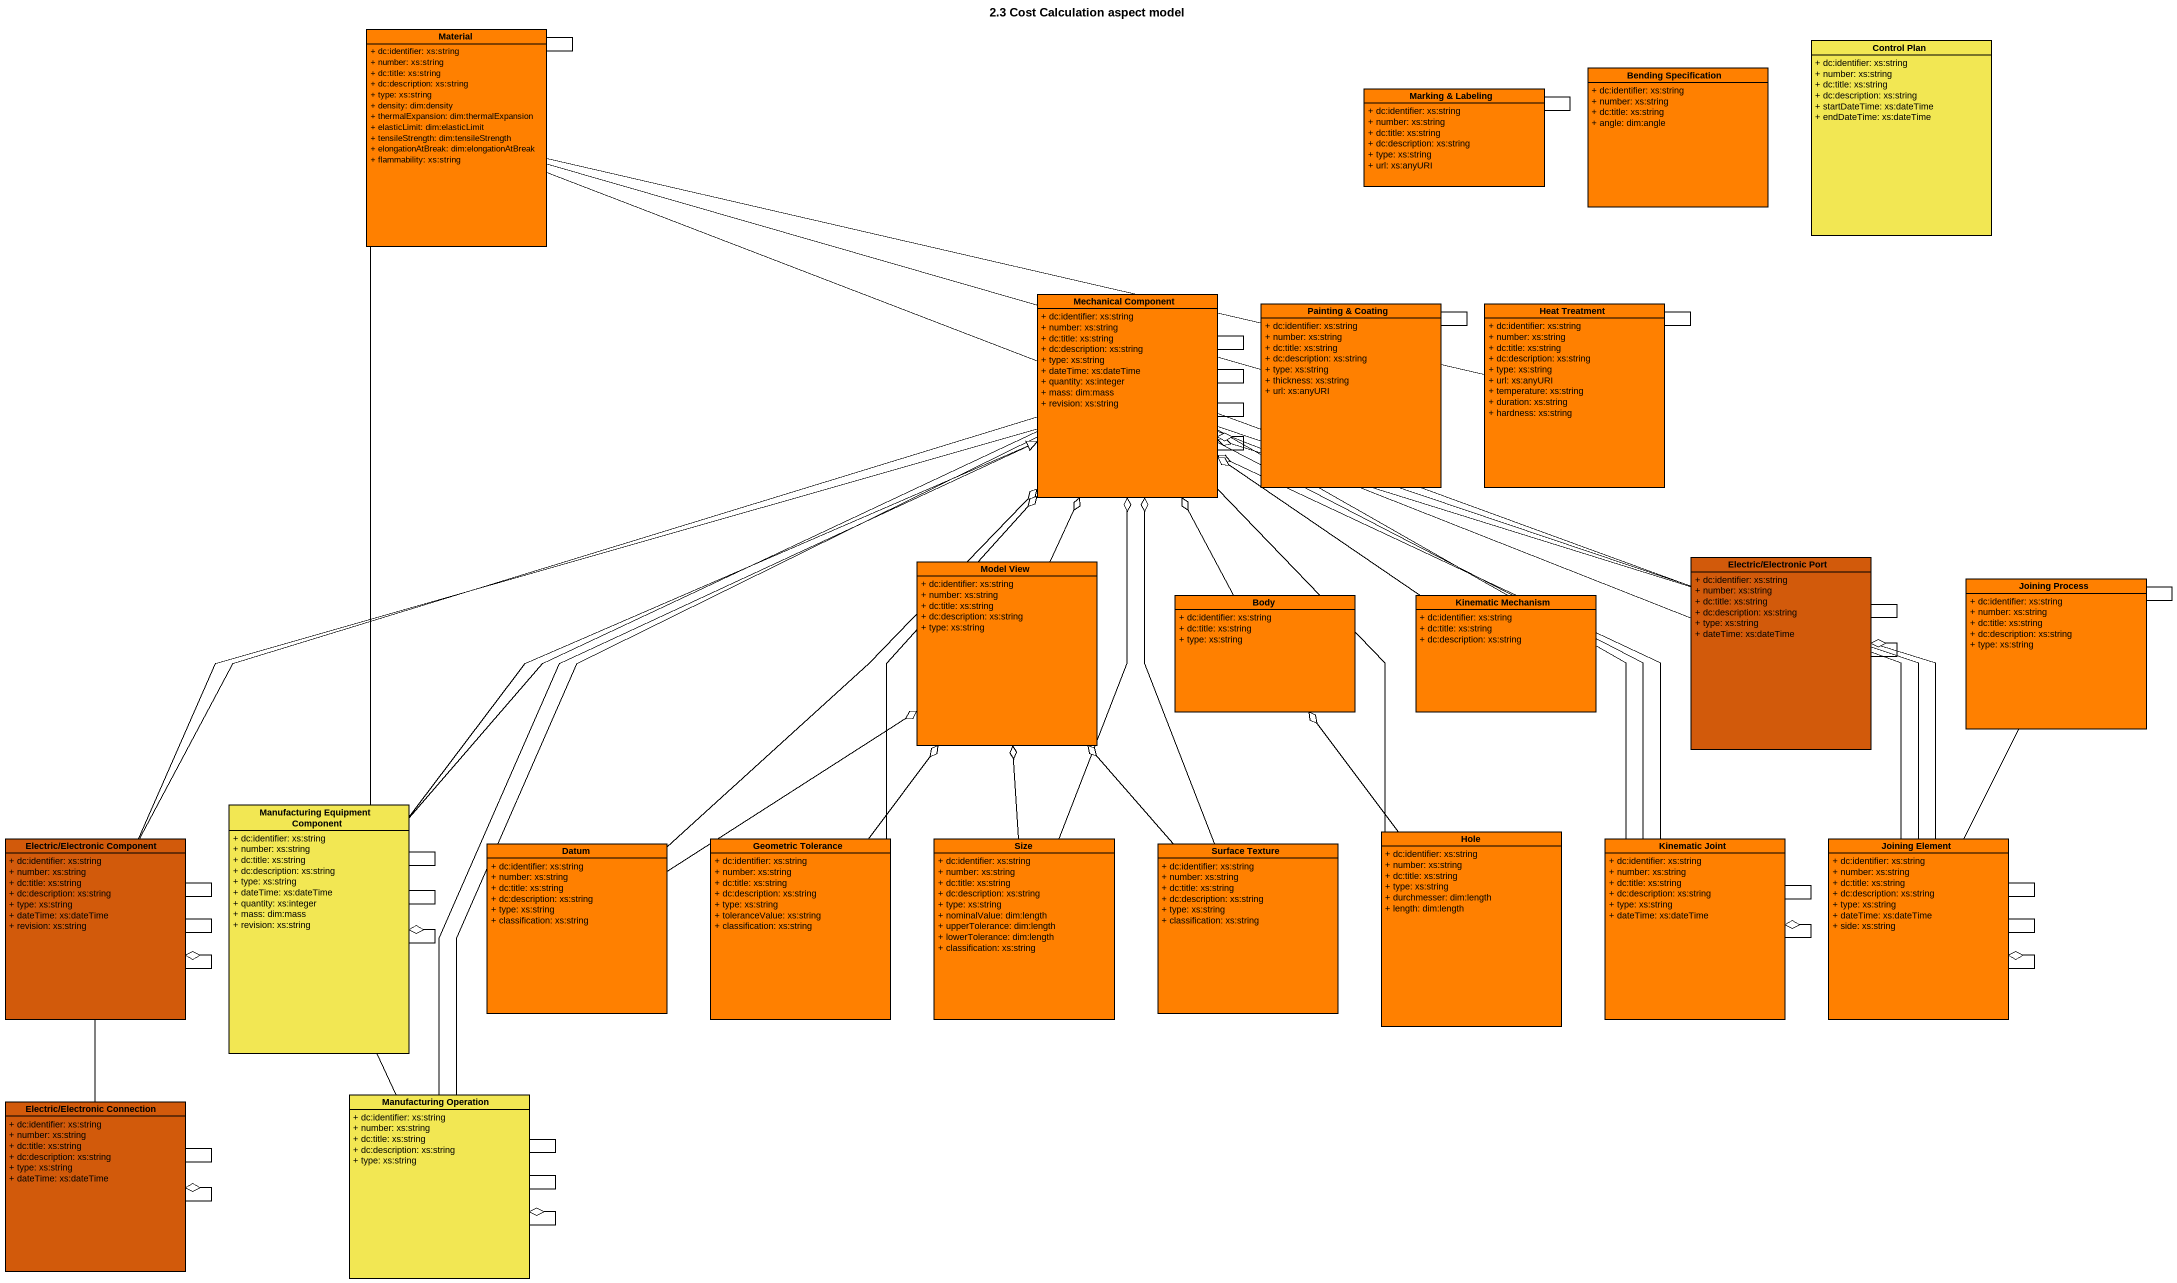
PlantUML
@startuml
title 2.3 Cost Calculation aspect model
hide circle
hide empty members
skinparam classAttributeIconSize 0
class Material #FF8000 {
  + dc:identifier: xs:string
  + number: xs:string
  + dc:title: xs:string
  + dc:description: xs:string
  + type: xs:string
  + density: dim:density
  + thermalExpansion: dim:thermalExpansion
  + elasticLimit: dim:elasticLimit
  + tensileStrength: dim:tensileStrength
  + elongationAtBreak: dim:elongationAtBreak
  + flammability: xs:string
}
class "Control Plan" as Control_Plan #F2E753 {
  + dc:identifier: xs:string
  + number: xs:string
  + dc:title: xs:string
  + dc:description: xs:string
  + startDateTime: xs:dateTime
  + endDateTime: xs:dateTime
}
class "Marking & Labeling" as Marking_Labeling #FF8000 {
  + dc:identifier: xs:string
  + number: xs:string
  + dc:title: xs:string
  + dc:description: xs:string
  + type: xs:string
  + url: xs:anyURI
}
class "Bending Specification" as Bending_Specification #FF8000 {
  + dc:identifier: xs:string
  + number: xs:string
  + dc:title: xs:string
  + angle: dim:angle
}
class "Mechanical Component" as Mechanical_Component #FF8000 {
  + dc:identifier: xs:string
  + number: xs:string
  + dc:title: xs:string
  + dc:description: xs:string
  + type: xs:string
  + dateTime: xs:dateTime
  + quantity: xs:integer
  + mass: dim:mass
  + revision: xs:string
}
class "Painting & Coating" as Painting_Coating #FF8000 {
  + dc:identifier: xs:string
  + number: xs:string
  + dc:title: xs:string
  + dc:description: xs:string
  + type: xs:string
  + thickness: xs:string
  + url: xs:anyURI
}
class "Heat Treatment" as Heat_Treatment #FF8000 {
  + dc:identifier: xs:string
  + number: xs:string
  + dc:title: xs:string
  + dc:description: xs:string
  + type: xs:string
  + url: xs:anyURI
  + temperature: xs:string
  + duration: xs:string
  + hardness: xs:string
}
class "Model View" as Model_View #FF8000 {
  + dc:identifier: xs:string
  + number: xs:string
  + dc:title: xs:string
  + dc:description: xs:string
  + type: xs:string
}
class "Electric/Electronic Port" as Electric_Electronic_Port #D25A0B {
  + dc:identifier: xs:string
  + number: xs:string
  + dc:title: xs:string
  + dc:description: xs:string
  + type: xs:string
  + dateTime: xs:dateTime
}
class Body #FF8000 {
  + dc:identifier: xs:string
  + dc:title: xs:string
  + type: xs:string
}
class "Kinematic Mechanism" as Kinematic_Mechanism #FF8000 {
  + dc:identifier: xs:string
  + dc:title: xs:string
  + dc:description: xs:string
}
class "Joining Process" as Joining_Process #FF8000 {
  + dc:identifier: xs:string
  + number: xs:string
  + dc:title: xs:string
  + dc:description: xs:string
  + type: xs:string
}
class "Electric/Electronic Component" as Electric_Electronic #D25A0B {
  + dc:identifier: xs:string
  + number: xs:string
  + dc:title: xs:string
  + dc:description: xs:string
  + type: xs:string
  + dateTime: xs:dateTime
  + revision: xs:string
}
class "Manufacturing Equipment Component" as Manufacturing_Equipment #F2E753 {
  + dc:identifier: xs:string
  + number: xs:string
  + dc:title: xs:string
  + dc:description: xs:string
  + type: xs:string
  + dateTime: xs:dateTime
  + quantity: xs:integer
  + mass: dim:mass
  + revision: xs:string
}
class "Geometric Tolerance" as Geometric_Tolerance #FF8000 {
  + dc:identifier: xs:string
  + number: xs:string
  + dc:title: xs:string
  + dc:description: xs:string
  + type: xs:string
  + toleranceValue: xs:string
  + classification: xs:string
}
class Size #FF8000 {
  + dc:identifier: xs:string
  + number: xs:string
  + dc:title: xs:string
  + dc:description: xs:string
  + type: xs:string
  + nominalValue: dim:length
  + upperTolerance: dim:length
  + lowerTolerance: dim:length
  + classification: xs:string
}
class Hole #FF8000 {
  + dc:identifier: xs:string
  + number: xs:string
  + dc:title: xs:string
  + type: xs:string
  + durchmesser: dim:length
  + length: dim:length
}
class "Kinematic Joint" as Kinematic_Joint #FF8000 {
  + dc:identifier: xs:string
  + number: xs:string
  + dc:title: xs:string
  + dc:description: xs:string
  + type: xs:string
  + dateTime: xs:dateTime
}
class "Joining Element" as Joining_Element #FF8000 {
  + dc:identifier: xs:string
  + number: xs:string
  + dc:title: xs:string
  + dc:description: xs:string
  + type: xs:string
  + dateTime: xs:dateTime
  + side: xs:string
}
class Datum #FF8000 {
  + dc:identifier: xs:string
  + number: xs:string
  + dc:title: xs:string
  + dc:description: xs:string
  + type: xs:string
  + classification: xs:string
}
class "Surface Texture" as Surface_Texture #FF8000 {
  + dc:identifier: xs:string
  + number: xs:string
  + dc:title: xs:string
  + dc:description: xs:string
  + type: xs:string
  + classification: xs:string
}
class "Electric/Electronic Connection" as Electric_Electronic_2 #D25A0B {
  + dc:identifier: xs:string
  + number: xs:string
  + dc:title: xs:string
  + dc:description: xs:string
  + type: xs:string
  + dateTime: xs:dateTime
}
class "Manufacturing Operation" as Manufacturing_Operation #F2E753 {
  + dc:identifier: xs:string
  + number: xs:string
  + dc:title: xs:string
  + dc:description: xs:string
  + type: xs:string
}
Material -- Material
Marking_Labeling -- Marking_Labeling
Mechanical_Component -left- Material
Mechanical_Component -- Mechanical_Component
Mechanical_Component -- Mechanical_Component
Mechanical_Component -- Mechanical_Component
Mechanical_Component --o Mechanical_Component
Painting_Coating -left- Material
Painting_Coating -- Painting_Coating
Heat_Treatment -left- Material
Heat_Treatment -- Heat_Treatment
Model_View -up-o Mechanical_Component
Electric_Electronic_Port -left- Mechanical_Component
Electric_Electronic_Port -- Electric_Electronic_Port
Electric_Electronic_Port --o Electric_Electronic_Port
Body -up-o Mechanical_Component
Kinematic_Mechanism -up-o Mechanical_Component
Joining_Process -- Joining_Process
Electric_Electronic -right- Mechanical_Component
Electric_Electronic -right- Mechanical_Component
Electric_Electronic -- Electric_Electronic
Electric_Electronic -- Electric_Electronic
Electric_Electronic --o Electric_Electronic
Manufacturing_Equipment -up- Material
Manufacturing_Equipment -up-|> Mechanical_Component
Manufacturing_Equipment -up- Mechanical_Component
Manufacturing_Equipment -- Manufacturing_Equipment
Manufacturing_Equipment -- Manufacturing_Equipment
Manufacturing_Equipment --o Manufacturing_Equipment
Geometric_Tolerance -up-o Mechanical_Component
Geometric_Tolerance -up-o Model_View
Size -up-o Mechanical_Component
Size -up-o Model_View
Hole -up- Mechanical_Component
Hole -up-o Body
Kinematic_Joint -up- Mechanical_Component
Kinematic_Joint -up- Mechanical_Component
Kinematic_Joint -up-o Mechanical_Component
Kinematic_Joint -- Kinematic_Joint
Kinematic_Joint --o Kinematic_Joint
Joining_Element -up- Mechanical_Component
Joining_Element -up- Mechanical_Component
Joining_Element -up-o Mechanical_Component
Joining_Element -up- Joining_Process
Joining_Element -- Joining_Element
Joining_Element -- Joining_Element
Joining_Element --o Joining_Element
Datum -up-o Mechanical_Component
Datum -up-o Model_View
Surface_Texture -up-o Mechanical_Component
Surface_Texture -up-o Model_View
Electric_Electronic_2 -up- Electric_Electronic
Electric_Electronic_2 -- Electric_Electronic_2
Electric_Electronic_2 --o Electric_Electronic_2
Manufacturing_Operation -up- Mechanical_Component
Manufacturing_Operation -up- Mechanical_Component
Manufacturing_Operation -up- Manufacturing_Equipment
Manufacturing_Operation -- Manufacturing_Operation
Manufacturing_Operation -- Manufacturing_Operation
Manufacturing_Operation --o Manufacturing_Operation
@enduml
